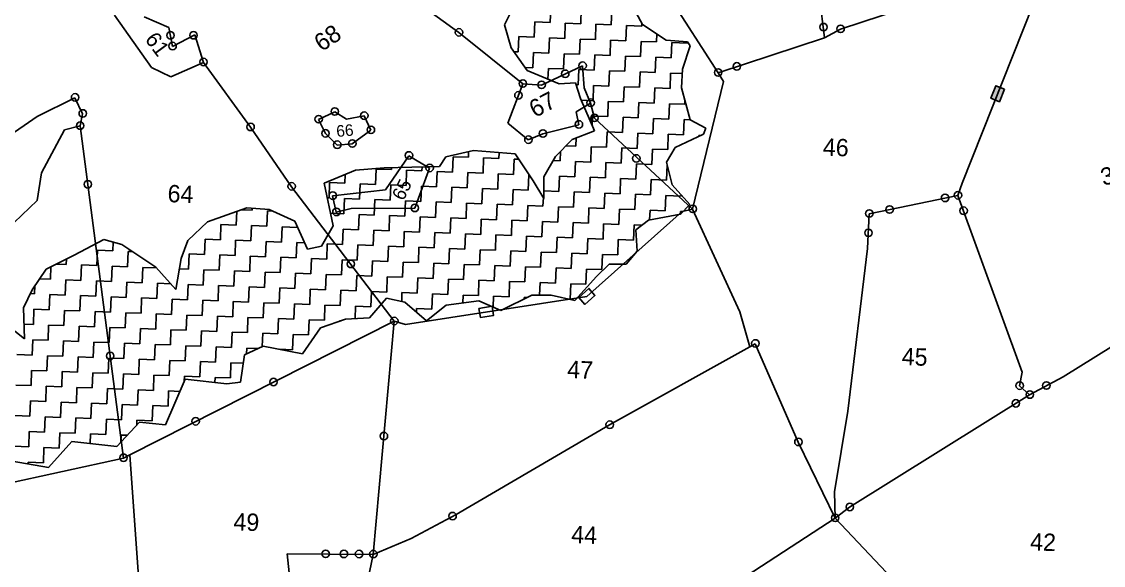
# Model space of a CAD drawing. Header units: metres. Extents: x 291285 to 296393, y 1982985 to 1990470.
# Drawn here: x 292065 to 293179, y 1987657 to 1988217 of the extents above; entities that cross this region are included whole.
import ezdxf

# ---------------------------------------------------------------- set-up
doc = ezdxf.new("R2010")
doc.units = ezdxf.units.M
for name, color, linetype in [('POLY_HATCH', 12, 'Continuous'), ('POLY_PARCEL', 6, 'Continuous'), ('SYM_STONE', 1, 'Continuous'), ('TEXT_PARCEL', 7, 'Continuous')]:
    doc.layers.add(name, color=color, linetype=linetype)
doc.styles.add('TEXT_MAP', font='')
doc.styles.get('TEXT_MAP').set_extended_font_data('Kruti Dev 050')

msp = doc.modelspace()

# ---------------------------------------------------------------- hatches: boundary and pattern name
msp.add_hatch(color=256).paths.add_polyline_path([(293063.5, 1988137.8), (293072.3, 1988134.2), (293077.4, 1988147.1), (293068.6, 1988150.6)])

# ---------------------------------------------------------------- linework, layer by layer
for points in [[(293077.4, 1988147.1), (293072.3, 1988134.2), (293063.5, 1988137.8), (293068.6, 1988150.6)], [(292639.2, 1987933), (292649.5, 1987942.2), (292655.8, 1987935), (292645.5, 1987925.8)], [(292536.3, 1987921.7), (292550, 1987923.8), (292551.4, 1987914.4), (292537.8, 1987912.3)]]:
    msp.add_lwpolyline(points, close=True)
at = {"layer": 'POLY_HATCH'}
for p, q in [((292704.9, 1988213.8), (292687.9, 1988245.1)), ((292570.3, 1988228.4), (292562.5, 1988213.3)), ((292562.5, 1988213.3), (292569.4, 1988189.5)), ((292729, 1988197.5), (292704.9, 1988213.8)), ((292569.4, 1988189.5), (292586, 1988166.5)), ((292751.1, 1988195.8), (292729, 1988197.5)), ((292746, 1988167.7), (292753.8, 1988191.7)), ((292753.8, 1988191.7), (292751.1, 1988195.8)), ((292586, 1988166.5), (292619, 1988152.7)), ((292744.9, 1988148.4), (292746, 1988167.7)), ((292619, 1988152.7), (292635.9, 1988153.7)), ((292635.9, 1988153.7), (292640.8, 1988137.5)), ((292753.7, 1988115.7), (292744.9, 1988148.4)), ((292640.8, 1988137.5), (292655.3, 1988104.3)), ((292770, 1988107), (292753.7, 1988115.7)), ((292655.3, 1988104.3), (292632.3, 1988095.5)), ((292738.5, 1988087.2), (292767.7, 1988100.7)), ((292767.7, 1988100.7), (292770, 1988107)), ((292632.3, 1988095.5), (292615.3, 1988077.8)), ((292729.4, 1988072.2), (292738.5, 1988087.2)), ((292502.3, 1988077.5), (292495.9, 1988067.5)), ((292530.9, 1988083.9), (292502.3, 1988077.5)), ((292573.5, 1988080.5), (292530.9, 1988083.9)), ((292592.2, 1988052.9), (292573.5, 1988080.5)), ((292615.3, 1988077.8), (292603.3, 1988057)), ((292438.8, 1988066.2), (292409.2, 1988063.9)), ((292495.9, 1988067.5), (292438.8, 1988066.2)), ((292735.4, 1988048.6), (292729.4, 1988072.2)), ((292409.2, 1988063.9), (292376.9, 1988050.3)), ((292603.3, 1988057), (292603.3, 1988034.7)), ((292376.9, 1988050.3), (292386.4, 1988006.4)), ((292603.3, 1988034.7), (292592.2, 1988052.9)), ((292753.6, 1988028.5), (292735.4, 1988048.6)), ((292297.4, 1988025.2), (292257, 1988010.7)), ((292320.5, 1988023.2), (292297.4, 1988025.2)), ((292346.7, 1988011.3), (292320.5, 1988023.2)), ((292743.9, 1988018.4), (292753.6, 1988028.5)), ((292257, 1988010.7), (292236.5, 1987991.5)), ((292359.7, 1987982.7), (292346.7, 1988011.3)), ((292698, 1988002.3), (292710.9, 1988012.3)), ((292710.9, 1988012.3), (292743.9, 1988018.4)), ((292386.4, 1988006.4), (292374.4, 1987985.6)), ((292699.2, 1987980.5), (292698, 1988002.3)), ((292150.2, 1987992.5), (292119.5, 1987976.5)), ((292168.7, 1987987.2), (292150.2, 1987992.5)), ((292203.6, 1987964.1), (292168.7, 1987987.2)), ((292236.5, 1987991.5), (292229.7, 1987972.8)), ((292119.5, 1987976.5), (292090.6, 1987962.1)), ((292374.4, 1987985.6), (292359.7, 1987982.7)), ((292687.8, 1987967.2), (292699.2, 1987980.5)), ((292229.7, 1987972.8), (292224.2, 1987941)), ((292657.4, 1987954.6), (292670.4, 1987967)), ((292670.4, 1987967), (292687.8, 1987967.2)), ((292090.6, 1987962.1), (292076.3, 1987940.9)), ((292224.2, 1987941), (292203.6, 1987964.1)), ((292635, 1987929.6), (292657.4, 1987954.6)), ((292076.3, 1987940.9), (292067.3, 1987922.3)), ((292423.7, 1987911.9), (292441.1, 1987932.2)), ((292441.1, 1987932.2), (292459.9, 1987928.2)), ((292559, 1987919.6), (292590.8, 1987935.3)), ((292590.8, 1987935.3), (292610.6, 1987935.4)), ((292610.6, 1987935.4), (292635, 1987929.6)), ((292067.3, 1987922.3), (292068.6, 1987890.2)), ((292459.9, 1987928.2), (292482.2, 1987908.8)), ((292482.2, 1987908.8), (292502.6, 1987925)), ((292502.6, 1987925), (292536.4, 1987929.4)), ((292536.4, 1987929.4), (292559, 1987919.6)), ((292373.2, 1987901.7), (292399, 1987910.4)), ((292399, 1987910.4), (292423.7, 1987911.9)), ((292068.6, 1987890.2), (292053.3, 1987902.3)), ((292354.8, 1987874.9), (292373.2, 1987901.7)), ((292294.9, 1987874), (292314.2, 1987882.9)), ((292314.2, 1987882.9), (292354.8, 1987874.9)), ((292291, 1987845.8), (292294.9, 1987874)), ((292213.7, 1987801.9), (292233.7, 1987848.8)), ((292233.7, 1987848.8), (292276.8, 1987844)), ((292276.8, 1987844), (292291, 1987845.8)), ((292163.5, 1987779.6), (292186.7, 1987804.6)), ((292186.7, 1987804.6), (292213.7, 1987801.9)), ((292093.2, 1987758.1), (292117.2, 1987784.6)), ((292117.2, 1987784.6), (292163.5, 1987779.6)), ((292038.1, 1987767.5), (292093.2, 1987758.1))]:
    msp.add_line(p, q, dxfattribs=at)
at = {"layer": 'POLY_HATCH', "linetype": 'Continuous'}
for p, q in [((292609.6, 1988215.7), (292610.2, 1988231.4)), ((292641.1, 1988214.5), (292641.7, 1988230.2)), ((292672.5, 1988213.3), (292673.1, 1988229)), ((292593.2, 1988200.6), (292593.8, 1988216.3)), ((292593.8, 1988216.3), (292609.6, 1988215.7)), ((292624.7, 1988199.3), (292625.3, 1988215.1)), ((292625.3, 1988215.1), (292641.1, 1988214.5)), ((292656.2, 1988198.1), (292656.8, 1988213.9)), ((292656.8, 1988213.9), (292672.5, 1988213.3)), ((292687.7, 1988196.9), (292688.3, 1988212.7)), ((292688.3, 1988212.7), (292704, 1988212.1)), ((292704, 1988212.1), (292704.1, 1988215.2)), ((292576.9, 1988185.4), (292577.5, 1988201.2)), ((292577.5, 1988201.2), (292593.2, 1988200.6)), ((292608.4, 1988184.2), (292609, 1988200)), ((292609, 1988200), (292624.7, 1988199.3)), ((292639.9, 1988183), (292640.5, 1988198.7)), ((292640.5, 1988198.7), (292656.2, 1988198.1)), ((292719.1, 1988195.7), (292719.5, 1988203.9)), ((292671.3, 1988181.8), (292671.9, 1988197.5)), ((292671.9, 1988197.5), (292687.7, 1988196.9)), ((292702.8, 1988180.6), (292703.4, 1988196.3)), ((292703.4, 1988196.3), (292719.1, 1988195.7)), ((292734.3, 1988179.4), (292734.9, 1988195.1)), ((292734.9, 1988195.1), (292750.6, 1988194.5)), ((292750.6, 1988194.5), (292750.7, 1988195.9)), ((292572.2, 1988185.6), (292576.9, 1988185.4)), ((292592, 1988169.1), (292592.6, 1988184.8)), ((292592.6, 1988184.8), (292608.4, 1988184.2)), ((292623.5, 1988167.9), (292624.1, 1988183.6)), ((292624.1, 1988183.6), (292639.9, 1988183)), ((292655, 1988166.7), (292655.6, 1988182.4)), ((292655.6, 1988182.4), (292671.3, 1988181.8)), ((292686.5, 1988165.5), (292687.1, 1988181.2)), ((292687.1, 1988181.2), (292702.8, 1988180.6)), ((292717.9, 1988164.3), (292718.5, 1988180)), ((292718.5, 1988180), (292734.3, 1988179.4)), ((292583.9, 1988169.4), (292592, 1988169.1)), ((292607.4, 1988157.6), (292607.8, 1988168.5)), ((292607.8, 1988168.5), (292623.5, 1988167.9)), ((292638.6, 1988151.5), (292639.2, 1988167.3)), ((292639.2, 1988167.3), (292655, 1988166.7)), ((292670.1, 1988150.3), (292670.7, 1988166.1)), ((292670.7, 1988166.1), (292686.5, 1988165.5)), ((292701.6, 1988149.1), (292702.2, 1988164.9)), ((292702.2, 1988164.9), (292717.9, 1988164.3)), ((292733.1, 1988147.9), (292733.7, 1988163.7)), ((292733.7, 1988163.7), (292745.7, 1988163.2)), ((292636.6, 1988151.6), (292638.6, 1988151.5)), ((292653.8, 1988135.2), (292654.4, 1988150.9)), ((292654.4, 1988150.9), (292670.1, 1988150.3)), ((292685.3, 1988134), (292685.9, 1988149.7)), ((292685.9, 1988149.7), (292701.6, 1988149.1)), ((292716.7, 1988132.8), (292717.3, 1988148.5)), ((292717.3, 1988148.5), (292733.1, 1988147.9)), ((292641.6, 1988135.7), (292653.8, 1988135.2)), ((292668.9, 1988118.9), (292669.5, 1988134.6)), ((292669.5, 1988134.6), (292685.3, 1988134)), ((292700.4, 1988117.6), (292701, 1988133.4)), ((292701, 1988133.4), (292716.7, 1988132.8)), ((292731.9, 1988116.4), (292732.5, 1988132.2)), ((292732.5, 1988132.2), (292748.2, 1988131.6)), ((292748.2, 1988131.6), (292748.4, 1988135.5)), ((292652.8, 1988109.9), (292653.2, 1988119.5)), ((292653.2, 1988119.5), (292668.9, 1988118.9)), ((292684, 1988102.5), (292684.7, 1988118.3)), ((292684.7, 1988118.3), (292700.4, 1988117.6)), ((292715.5, 1988101.3), (292716.1, 1988117)), ((292716.1, 1988117), (292731.9, 1988116.4)), ((292747, 1988100.1), (292747.6, 1988115.8)), ((292747.6, 1988115.8), (292754, 1988115.6)), ((292667.7, 1988087.4), (292668.3, 1988103.1)), ((292668.3, 1988103.1), (292684, 1988102.5)), ((292699.2, 1988086.2), (292699.8, 1988101.9)), ((292699.8, 1988101.9), (292715.5, 1988101.3)), ((292730.7, 1988085), (292731.3, 1988100.7)), ((292731.3, 1988100.7), (292747, 1988100.1)), ((292762.7, 1988099.5), (292765, 1988099.4)), ((292762.7, 1988098.4), (292762.7, 1988099.5)), ((292626, 1988089), (292636.2, 1988088.6)), ((292636.2, 1988088.6), (292636.6, 1988097.1)), ((292651.4, 1988072.2), (292652, 1988088)), ((292652, 1988088), (292667.7, 1988087.4)), ((292509.1, 1988061.9), (292509.7, 1988077.7)), ((292509.7, 1988077.7), (292525.5, 1988077.1)), ((292525.5, 1988077.1), (292525.7, 1988082.7)), ((292540.6, 1988060.7), (292541.2, 1988076.5)), ((292541.2, 1988076.5), (292556.9, 1988075.9)), ((292556.9, 1988075.9), (292557.2, 1988081.8)), ((292619.9, 1988073.5), (292620.3, 1988083)), ((292682.8, 1988071), (292683.4, 1988086.8)), ((292683.4, 1988086.8), (292699.2, 1988086.2)), ((292714.3, 1988069.8), (292714.9, 1988085.6)), ((292714.9, 1988085.6), (292730.7, 1988085)), ((292429.8, 1988049.2), (292430.4, 1988065)), ((292430.4, 1988065), (292446.2, 1988064.4)), ((292446.2, 1988064.4), (292446.3, 1988066.4)), ((292477.7, 1988063.1), (292477.8, 1988067.1)), ((292572.1, 1988059.5), (292572.7, 1988075.3)), ((292572.7, 1988075.3), (292577.2, 1988075.1)), ((292612.9, 1988073.7), (292619.9, 1988073.5)), ((292635, 1988057.1), (292635.6, 1988072.8)), ((292635.6, 1988072.8), (292651.4, 1988072.2)), ((292666.5, 1988055.9), (292667.1, 1988071.6)), ((292667.1, 1988071.6), (292682.8, 1988071)), ((292698, 1988054.7), (292698.6, 1988070.4)), ((292698.6, 1988070.4), (292714.3, 1988069.8)), ((292729.4, 1988053.5), (292730.1, 1988069.2)), ((292730.1, 1988069.2), (292730.2, 1988069.2)), ((292398.4, 1988050.4), (292398.7, 1988059.5)), ((292461.3, 1988048), (292461.9, 1988063.7)), ((292461.9, 1988063.7), (292477.7, 1988063.1)), ((292492.8, 1988046.8), (292493.4, 1988062.5)), ((292493.4, 1988062.5), (292509.1, 1988061.9)), ((292524.3, 1988045.6), (292524.9, 1988061.3)), ((292524.9, 1988061.3), (292540.6, 1988060.7)), ((292555.7, 1988044.4), (292556.3, 1988060.1)), ((292556.3, 1988060.1), (292572.1, 1988059.5)), ((292587.2, 1988043.2), (292587.8, 1988058.9)), ((292587.8, 1988058.9), (292588.1, 1988058.9)), ((292618.7, 1988042), (292619.3, 1988057.7)), ((292619.3, 1988057.7), (292635, 1988057.1)), ((292650.2, 1988040.8), (292650.8, 1988056.5)), ((292650.8, 1988056.5), (292666.5, 1988055.9)), ((292681.6, 1988039.6), (292682.2, 1988055.3)), ((292682.2, 1988055.3), (292698, 1988054.7)), ((292713.1, 1988038.4), (292713.7, 1988054.1)), ((292713.7, 1988054.1), (292729.4, 1988053.5)), ((292382, 1988035.3), (292382.6, 1988051)), ((292382.6, 1988051), (292398.4, 1988050.4)), ((292413.5, 1988034.1), (292414.1, 1988049.8)), ((292414.1, 1988049.8), (292429.8, 1988049.2)), ((292445, 1988032.9), (292445.6, 1988048.6)), ((292445.6, 1988048.6), (292461.3, 1988048)), ((292476.5, 1988031.7), (292477.1, 1988047.4)), ((292477.1, 1988047.4), (292492.8, 1988046.8)), ((292507.9, 1988030.5), (292508.5, 1988046.2)), ((292508.5, 1988046.2), (292524.3, 1988045.6)), ((292539.4, 1988029.3), (292540, 1988045)), ((292540, 1988045), (292555.7, 1988044.4)), ((292570.9, 1988028.1), (292571.5, 1988043.8)), ((292571.5, 1988043.8), (292587.2, 1988043.2)), ((292380.1, 1988035.4), (292382, 1988035.3)), ((292397.2, 1988018.9), (292397.8, 1988034.7)), ((292397.8, 1988034.7), (292413.5, 1988034.1)), ((292428.6, 1988017.7), (292429.2, 1988033.5)), ((292429.2, 1988033.5), (292445, 1988032.9)), ((292460.1, 1988016.5), (292460.7, 1988032.3)), ((292460.7, 1988032.3), (292476.5, 1988031.7)), ((292602.3, 1988026.8), (292602.7, 1988035.7)), ((292603.3, 1988042.6), (292618.7, 1988042)), ((292633.8, 1988025.6), (292634.4, 1988041.4)), ((292634.4, 1988041.4), (292650.2, 1988040.8)), ((292665.3, 1988024.4), (292665.9, 1988040.2)), ((292665.9, 1988040.2), (292681.6, 1988039.6)), ((292696.8, 1988023.2), (292697.4, 1988039)), ((292697.4, 1988039), (292713.1, 1988038.4)), ((292728.2, 1988022), (292728.8, 1988037.8)), ((292728.8, 1988037.8), (292744.6, 1988037.2)), ((292744.6, 1988037.2), (292744.6, 1988038.4)), ((292286.4, 1988007.4), (292286.9, 1988021.5)), ((292291.2, 1988023), (292302.7, 1988022.6)), ((292302.7, 1988022.6), (292302.8, 1988024.8)), ((292317.9, 1988006.2), (292318.5, 1988022)), ((292318.5, 1988022), (292323.7, 1988021.8)), ((292491.6, 1988015.3), (292492.2, 1988031.1)), ((292492.2, 1988031.1), (292507.9, 1988030.5)), ((292523.1, 1988014.1), (292523.7, 1988029.9)), ((292523.7, 1988029.9), (292539.4, 1988029.3)), ((292554.5, 1988012.9), (292555.1, 1988028.7)), ((292555.1, 1988028.7), (292570.9, 1988028.1)), ((292586, 1988011.7), (292586.6, 1988027.4)), ((292586.6, 1988027.4), (292602.3, 1988026.8)), ((292617.5, 1988010.5), (292618.1, 1988026.2)), ((292618.1, 1988026.2), (292633.8, 1988025.6)), ((292649, 1988009.3), (292649.6, 1988025)), ((292649.6, 1988025), (292665.3, 1988024.4)), ((292680.4, 1988008.1), (292681, 1988023.8)), ((292681, 1988023.8), (292696.8, 1988023.2)), ((292712.1, 1988012.6), (292712.5, 1988022.6)), ((292712.5, 1988022.6), (292728.2, 1988022)), ((292743.9, 1988018.3), (292744, 1988021.4)), ((292744, 1988021.4), (292746.7, 1988021.3)), ((292383.5, 1988019.5), (292397.2, 1988018.9)), ((292412.3, 1988002.6), (292412.9, 1988018.3)), ((292412.9, 1988018.3), (292428.6, 1988017.7)), ((292443.8, 1988001.4), (292444.4, 1988017.1)), ((292444.4, 1988017.1), (292460.1, 1988016.5)), ((292475.2, 1988000.2), (292475.8, 1988015.9)), ((292475.8, 1988015.9), (292491.6, 1988015.3)), ((292506.7, 1987999), (292507.3, 1988014.7)), ((292507.3, 1988014.7), (292523.1, 1988014.1)), ((292538.2, 1987997.8), (292538.8, 1988013.5)), ((292538.8, 1988013.5), (292554.5, 1988012.9)), ((292569.7, 1987996.6), (292570.3, 1988012.3)), ((292570.3, 1988012.3), (292586, 1988011.7)), ((292601.1, 1987995.4), (292601.7, 1988011.1)), ((292601.7, 1988011.1), (292617.5, 1988010.5)), ((292632.6, 1987994.2), (292633.2, 1988009.9)), ((292633.2, 1988009.9), (292649, 1988009.3)), ((292254.8, 1988008.6), (292254.9, 1988008.6)), ((292254.9, 1988008.6), (292254.9, 1988008.8)), ((292270.1, 1987992.3), (292270.7, 1988008)), ((292270.7, 1988008), (292286.4, 1988007.4)), ((292301.5, 1987991.1), (292302.1, 1988006.8)), ((292302.1, 1988006.8), (292317.9, 1988006.2)), ((292333, 1987989.9), (292333.6, 1988005.6)), ((292333.6, 1988005.6), (292349.4, 1988005)), ((292349.4, 1988005), (292349.4, 1988005.5)), ((292396, 1987987.5), (292396.6, 1988003.2)), ((292396.6, 1988003.2), (292412.3, 1988002.6)), ((292427.4, 1987986.3), (292428, 1988002)), ((292428, 1988002), (292443.8, 1988001.4)), ((292458.9, 1987985.1), (292459.5, 1988000.8)), ((292459.5, 1988000.8), (292475.2, 1988000.2)), ((292490.4, 1987983.9), (292491, 1987999.6)), ((292491, 1987999.6), (292506.7, 1987999)), ((292521.9, 1987982.7), (292522.5, 1987998.4)), ((292522.5, 1987998.4), (292538.2, 1987997.8)), ((292664.1, 1987993), (292664.7, 1988008.7)), ((292664.7, 1988008.7), (292680.4, 1988008.1)), ((292695.6, 1987991.8), (292696.2, 1988007.5)), ((292696.2, 1988007.5), (292704.3, 1988007.2)), ((292159.3, 1987980.8), (292159.6, 1987989.8)), ((292253.7, 1987977.2), (292254.3, 1987992.9)), ((292254.3, 1987992.9), (292270.1, 1987992.3)), ((292285.2, 1987976), (292285.8, 1987991.7)), ((292285.8, 1987991.7), (292301.5, 1987991.1)), ((292316.7, 1987974.8), (292317.3, 1987990.5)), ((292317.3, 1987990.5), (292333, 1987989.9)), ((292348.1, 1987973.5), (292348.7, 1987989.3)), ((292348.7, 1987989.3), (292356.8, 1987989)), ((292379.6, 1987972.3), (292380.2, 1987988.1)), ((292380.2, 1987988.1), (292396, 1987987.5)), ((292553.3, 1987981.4), (292553.9, 1987997.2)), ((292553.9, 1987997.2), (292569.7, 1987996.6)), ((292584.8, 1987980.2), (292585.4, 1987996)), ((292585.4, 1987996), (292601.1, 1987995.4)), ((292616.3, 1987979), (292616.9, 1987994.8)), ((292616.9, 1987994.8), (292632.6, 1987994.2)), ((292647.7, 1987977.8), (292648.4, 1987993.6)), ((292648.4, 1987993.6), (292664.1, 1987993)), ((292679.2, 1987976.6), (292679.8, 1987992.4)), ((292679.8, 1987992.4), (292695.6, 1987991.8)), ((292143, 1987965.7), (292143.6, 1987981.4)), ((292143.6, 1987981.4), (292159.3, 1987980.8)), ((292174.4, 1987964.4), (292175, 1987980.2)), ((292175, 1987980.2), (292179.5, 1987980)), ((292237.4, 1987962), (292238, 1987977.8)), ((292238, 1987977.8), (292253.7, 1987977.2)), ((292268.9, 1987960.8), (292269.5, 1987976.6)), ((292269.5, 1987976.6), (292285.2, 1987976)), ((292411.1, 1987971.1), (292411.7, 1987986.9)), ((292411.7, 1987986.9), (292427.4, 1987986.3)), ((292442.6, 1987969.9), (292443.2, 1987985.7)), ((292443.2, 1987985.7), (292458.9, 1987985.1)), ((292474, 1987968.7), (292474.6, 1987984.5)), ((292474.6, 1987984.5), (292490.4, 1987983.9)), ((292505.5, 1987967.5), (292506.1, 1987983.3)), ((292506.1, 1987983.3), (292521.9, 1987982.7)), ((292537, 1987966.3), (292537.6, 1987982)), ((292537.6, 1987982), (292553.3, 1987981.4)), ((292568.5, 1987965.1), (292569.1, 1987980.8)), ((292569.1, 1987980.8), (292584.8, 1987980.2)), ((292599.9, 1987963.9), (292600.5, 1987979.6)), ((292600.5, 1987979.6), (292616.3, 1987979)), ((292631.4, 1987962.7), (292632, 1987978.4)), ((292632, 1987978.4), (292647.7, 1987977.8)), ((292662.9, 1987961.5), (292663.5, 1987977.2)), ((292663.5, 1987977.2), (292679.2, 1987976.6)), ((292694.9, 1987975.5), (292695, 1987976)), ((292695, 1987976), (292695.4, 1987976)), ((292100.9, 1987967.3), (292111.5, 1987966.9)), ((292111.5, 1987966.9), (292111.7, 1987972.6)), ((292126.6, 1987950.5), (292127.2, 1987966.3)), ((292127.2, 1987966.3), (292143, 1987965.7)), ((292158.1, 1987949.3), (292158.7, 1987965.1)), ((292158.7, 1987965.1), (292174.4, 1987964.4)), ((292300.3, 1987959.6), (292300.9, 1987975.4)), ((292300.9, 1987975.4), (292316.7, 1987974.8)), ((292331.8, 1987958.4), (292332.4, 1987974.2)), ((292332.4, 1987974.2), (292348.1, 1987973.5)), ((292363.3, 1987957.2), (292363.9, 1987972.9)), ((292363.9, 1987972.9), (292379.6, 1987972.3)), ((292394.8, 1987956), (292395.4, 1987971.7)), ((292395.4, 1987971.7), (292411.1, 1987971.1)), ((292426.2, 1987954.8), (292426.8, 1987970.5)), ((292426.8, 1987970.5), (292442.6, 1987969.9)), ((292457.7, 1987953.6), (292458.3, 1987969.3)), ((292458.3, 1987969.3), (292474, 1987968.7)), ((292489.2, 1987952.4), (292489.8, 1987968.1)), ((292489.8, 1987968.1), (292505.5, 1987967.5)), ((292520.6, 1987951.2), (292521.3, 1987966.9)), ((292521.3, 1987966.9), (292537, 1987966.3)), ((292552.1, 1987950), (292552.7, 1987965.7)), ((292552.7, 1987965.7), (292568.5, 1987965.1)), ((292095.1, 1987951.7), (292095.6, 1987964.6)), ((292189.6, 1987948.1), (292190.2, 1987963.8)), ((292190.2, 1987963.8), (292204.3, 1987963.3)), ((292227.9, 1987962.4), (292237.4, 1987962)), ((292252.5, 1987945.7), (292253.1, 1987961.4)), ((292253.1, 1987961.4), (292268.9, 1987960.8)), ((292284, 1987944.5), (292284.6, 1987960.2)), ((292284.6, 1987960.2), (292300.3, 1987959.6)), ((292315.5, 1987943.3), (292316.1, 1987959)), ((292316.1, 1987959), (292331.8, 1987958.4)), ((292346.9, 1987942.1), (292347.5, 1987957.8)), ((292347.5, 1987957.8), (292363.3, 1987957.2)), ((292378.4, 1987940.9), (292379, 1987956.6)), ((292379, 1987956.6), (292394.8, 1987956)), ((292409.9, 1987939.7), (292410.5, 1987955.4)), ((292410.5, 1987955.4), (292426.2, 1987954.8)), ((292441.4, 1987938.5), (292442, 1987954.2)), ((292442, 1987954.2), (292457.7, 1987953.6)), ((292583.6, 1987948.8), (292584.2, 1987964.5)), ((292584.2, 1987964.5), (292599.9, 1987963.9)), ((292615.1, 1987947.6), (292615.7, 1987963.3)), ((292615.7, 1987963.3), (292631.4, 1987962.7)), ((292646.5, 1987946.4), (292647.1, 1987962.1)), ((292647.1, 1987962.1), (292662.9, 1987961.5)), ((292078.8, 1987936.6), (292079.1, 1987945.1)), ((292083.9, 1987952.2), (292095.1, 1987951.7)), ((292110.3, 1987935.4), (292110.9, 1987951.1)), ((292110.9, 1987951.1), (292126.6, 1987950.5)), ((292141.8, 1987934.2), (292142.4, 1987949.9)), ((292142.4, 1987949.9), (292158.1, 1987949.3)), ((292173.2, 1987933), (292173.8, 1987948.7)), ((292173.8, 1987948.7), (292189.6, 1987948.1)), ((292204.7, 1987931.8), (292205.3, 1987947.5)), ((292205.3, 1987947.5), (292218.8, 1987947)), ((292236.2, 1987930.6), (292236.8, 1987946.3)), ((292236.8, 1987946.3), (292252.5, 1987945.7)), ((292267.7, 1987929.4), (292268.3, 1987945.1)), ((292268.3, 1987945.1), (292284, 1987944.5)), ((292299.1, 1987928.1), (292299.7, 1987943.9)), ((292299.7, 1987943.9), (292315.5, 1987943.3)), ((292330.6, 1987926.9), (292331.2, 1987942.7)), ((292331.2, 1987942.7), (292346.9, 1987942.1)), ((292472.8, 1987937.2), (292473.4, 1987953)), ((292473.4, 1987953), (292489.2, 1987952.4)), ((292504.3, 1987936), (292504.9, 1987951.8)), ((292504.9, 1987951.8), (292520.6, 1987951.2)), ((292535.8, 1987934.8), (292536.4, 1987950.6)), ((292536.4, 1987950.6), (292552.1, 1987950)), ((292567.3, 1987933.6), (292567.9, 1987949.4)), ((292567.9, 1987949.4), (292583.6, 1987948.8)), ((292598.8, 1987935.4), (292599.3, 1987948.2)), ((292599.3, 1987948.2), (292615.1, 1987947.6)), ((292630.2, 1987931.2), (292630.8, 1987947)), ((292630.8, 1987947), (292646.5, 1987946.4)), ((292074.3, 1987936.8), (292078.8, 1987936.6)), ((292093.9, 1987920.3), (292094.5, 1987936)), ((292094.5, 1987936), (292110.3, 1987935.4)), ((292125.4, 1987919), (292126, 1987934.8)), ((292126, 1987934.8), (292141.8, 1987934.2)), ((292156.9, 1987917.8), (292157.5, 1987933.6)), ((292157.5, 1987933.6), (292173.2, 1987933)), ((292188.4, 1987916.6), (292189, 1987932.4)), ((292189, 1987932.4), (292204.7, 1987931.8)), ((292362.1, 1987925.7), (292362.7, 1987941.5)), ((292362.7, 1987941.5), (292378.4, 1987940.9)), ((292393.5, 1987924.5), (292394.1, 1987940.3)), ((292394.1, 1987940.3), (292409.9, 1987939.7)), ((292425, 1987923.3), (292425.6, 1987939.1)), ((292425.6, 1987939.1), (292441.4, 1987938.5)), ((292456.8, 1987928.9), (292457.1, 1987937.9)), ((292457.1, 1987937.9), (292472.8, 1987937.2)), ((292488, 1987920.9), (292488.6, 1987936.6)), ((292488.6, 1987936.6), (292504.3, 1987936)), ((292519.7, 1987927.2), (292520, 1987935.4)), ((292520, 1987935.4), (292535.8, 1987934.8)), ((292551.1, 1987923), (292551.5, 1987934.2)), ((292551.5, 1987934.2), (292567.3, 1987933.6)), ((292582.9, 1987931.5), (292583, 1987933)), ((292583, 1987933), (292585.9, 1987932.9)), ((292627.8, 1987931.3), (292630.2, 1987931.2)), ((292077.6, 1987905.1), (292078.2, 1987920.9)), ((292078.2, 1987920.9), (292093.9, 1987920.3)), ((292219.8, 1987915.4), (292220.4, 1987931.2)), ((292220.4, 1987931.2), (292236.2, 1987930.6)), ((292251.3, 1987914.2), (292251.9, 1987930)), ((292251.9, 1987930), (292267.7, 1987929.4)), ((292282.8, 1987913), (292283.4, 1987928.8)), ((292283.4, 1987928.8), (292299.1, 1987928.1)), ((292314.3, 1987911.8), (292314.9, 1987927.5)), ((292314.9, 1987927.5), (292330.6, 1987926.9)), ((292345.7, 1987910.6), (292346.3, 1987926.3)), ((292346.3, 1987926.3), (292362.1, 1987925.7)), ((292377.2, 1987909.4), (292377.8, 1987925.1)), ((292377.8, 1987925.1), (292393.5, 1987924.5)), ((292408.8, 1987911), (292409.3, 1987923.9)), ((292409.3, 1987923.9), (292425, 1987923.3)), ((292472.1, 1987917.6), (292472.2, 1987921.5)), ((292472.2, 1987921.5), (292488, 1987920.9)), ((292109.1, 1987903.9), (292109.7, 1987919.6)), ((292109.7, 1987919.6), (292125.4, 1987919)), ((292140.5, 1987902.7), (292141.2, 1987918.4)), ((292141.2, 1987918.4), (292156.9, 1987917.8)), ((292172, 1987901.5), (292172.6, 1987917.2)), ((292172.6, 1987917.2), (292188.4, 1987916.6)), ((292203.5, 1987900.3), (292204.1, 1987916)), ((292204.1, 1987916), (292219.8, 1987915.4)), ((292235, 1987899.1), (292235.6, 1987914.8)), ((292235.6, 1987914.8), (292251.3, 1987914.2)), ((292266.4, 1987897.9), (292267, 1987913.6)), ((292267, 1987913.6), (292282.8, 1987913)), ((292297.9, 1987896.7), (292298.5, 1987912.4)), ((292298.5, 1987912.4), (292314.3, 1987911.8)), ((292329.4, 1987895.5), (292330, 1987911.2)), ((292330, 1987911.2), (292345.7, 1987910.6)), ((292360.9, 1987894.3), (292361.5, 1987910)), ((292361.5, 1987910), (292377.2, 1987909.4)), ((292068, 1987905.5), (292077.6, 1987905.1)), ((292092.7, 1987888.8), (292093.3, 1987904.5)), ((292093.3, 1987904.5), (292109.1, 1987903.9)), ((292124.2, 1987887.6), (292124.8, 1987903.3)), ((292124.8, 1987903.3), (292140.5, 1987902.7)), ((292155.7, 1987886.4), (292156.3, 1987902.1)), ((292156.3, 1987902.1), (292172, 1987901.5)), ((292187.2, 1987885.2), (292187.8, 1987900.9)), ((292187.8, 1987900.9), (292203.5, 1987900.3)), ((292218.6, 1987884), (292219.2, 1987899.7)), ((292219.2, 1987899.7), (292235, 1987899.1)), ((292250.1, 1987882.7), (292250.7, 1987898.5)), ((292250.7, 1987898.5), (292266.4, 1987897.9)), ((292392.9, 1987908.8), (292394.1, 1987908.7)), ((292392.9, 1987908.3), (292392.9, 1987908.8)), ((292076.4, 1987873.6), (292077, 1987889.4)), ((292077, 1987889.4), (292092.7, 1987888.8)), ((292107.9, 1987872.4), (292108.5, 1987888.2)), ((292108.5, 1987888.2), (292124.2, 1987887.6)), ((292139.3, 1987871.2), (292139.9, 1987887)), ((292139.9, 1987887), (292155.7, 1987886.4)), ((292281.6, 1987881.5), (292282.2, 1987897.3)), ((292282.2, 1987897.3), (292297.9, 1987896.7)), ((292313.1, 1987882.4), (292313.7, 1987896.1)), ((292313.7, 1987896.1), (292329.4, 1987895.5)), ((292344.5, 1987879.1), (292345.1, 1987894.9)), ((292345.1, 1987894.9), (292360.9, 1987894.3)), ((292170.8, 1987870), (292171.4, 1987885.8)), ((292171.4, 1987885.8), (292187.2, 1987885.2)), ((292202.3, 1987868.8), (292202.9, 1987884.6)), ((292202.9, 1987884.6), (292218.6, 1987884)), ((292233.8, 1987867.6), (292234.4, 1987883.3)), ((292234.4, 1987883.3), (292250.1, 1987882.7)), ((292265.2, 1987866.4), (292265.8, 1987882.1)), ((292265.8, 1987882.1), (292281.6, 1987881.5)), ((292297.1, 1987875), (292297.3, 1987880.9)), ((292297.3, 1987880.9), (292309, 1987880.5)), ((292330.8, 1987879.7), (292344.5, 1987879.1)), ((292060.7, 1987874.2), (292076.4, 1987873.6)), ((292091.5, 1987857.3), (292092.1, 1987873)), ((292092.1, 1987873), (292107.9, 1987872.4)), ((292123, 1987856.1), (292123.6, 1987871.8)), ((292123.6, 1987871.8), (292139.3, 1987871.2)), ((292154.5, 1987854.9), (292155.1, 1987870.6)), ((292155.1, 1987870.6), (292170.8, 1987870)), ((292186, 1987853.7), (292186.6, 1987869.4)), ((292186.6, 1987869.4), (292202.3, 1987868.8)), ((292217.4, 1987852.5), (292218, 1987868.2)), ((292218, 1987868.2), (292233.8, 1987867.6)), ((292248.9, 1987851.3), (292249.5, 1987867)), ((292249.5, 1987867), (292265.2, 1987866.4)), ((292280.4, 1987850.1), (292281, 1987865.8)), ((292281, 1987865.8), (292293.7, 1987865.3)), ((292075.2, 1987842.2), (292075.8, 1987857.9)), ((292075.8, 1987857.9), (292091.5, 1987857.3)), ((292106.7, 1987841), (292107.3, 1987856.7)), ((292107.3, 1987856.7), (292123, 1987856.1)), ((292138.1, 1987839.8), (292138.7, 1987855.5)), ((292138.7, 1987855.5), (292154.5, 1987854.9)), ((292169.6, 1987838.6), (292170.2, 1987854.3)), ((292170.2, 1987854.3), (292186, 1987853.7)), ((292059.5, 1987842.8), (292075.2, 1987842.2)), ((292201.1, 1987837.3), (292201.7, 1987853.1)), ((292201.7, 1987853.1), (292217.4, 1987852.5)), ((292233, 1987847.2), (292233.2, 1987851.9)), ((292233.2, 1987851.9), (292248.9, 1987851.3)), ((292264.4, 1987845.4), (292264.6, 1987850.7)), ((292264.6, 1987850.7), (292280.4, 1987850.1)), ((292090.3, 1987825.8), (292090.9, 1987841.6)), ((292090.9, 1987841.6), (292106.7, 1987841)), ((292121.8, 1987824.6), (292122.4, 1987840.4)), ((292122.4, 1987840.4), (292138.1, 1987839.8)), ((292153.3, 1987823.4), (292153.9, 1987839.2)), ((292153.9, 1987839.2), (292169.6, 1987838.6)), ((292184.7, 1987822.2), (292185.3, 1987837.9)), ((292185.3, 1987837.9), (292201.1, 1987837.3)), ((292216.2, 1987821), (292216.8, 1987836.7)), ((292216.8, 1987836.7), (292228.4, 1987836.3)), ((292074, 1987810.7), (292074.6, 1987826.4)), ((292074.6, 1987826.4), (292090.3, 1987825.8)), ((292105.5, 1987809.5), (292106.1, 1987825.2)), ((292106.1, 1987825.2), (292121.8, 1987824.6)), ((292136.9, 1987808.3), (292137.5, 1987824)), ((292137.5, 1987824), (292153.3, 1987823.4)), ((292168.4, 1987807.1), (292169, 1987822.8)), ((292169, 1987822.8), (292184.7, 1987822.2)), ((292199.9, 1987805.9), (292200.5, 1987821.6)), ((292200.5, 1987821.6), (292216.2, 1987821)), ((292058.2, 1987811.3), (292074, 1987810.7)), ((292089.1, 1987794.4), (292089.7, 1987810.1)), ((292089.7, 1987810.1), (292105.5, 1987809.5)), ((292120.6, 1987793.2), (292121.2, 1987808.9)), ((292121.2, 1987808.9), (292136.9, 1987808.3)), ((292152.1, 1987791.9), (292152.7, 1987807.7)), ((292152.7, 1987807.7), (292168.4, 1987807.1)), ((292184, 1987801.6), (292184.1, 1987806.5)), ((292184.1, 1987806.5), (292199.9, 1987805.9)), ((292072.8, 1987779.2), (292073.4, 1987795)), ((292073.4, 1987795), (292089.1, 1987794.4)), ((292104.2, 1987778), (292104.9, 1987793.8)), ((292104.9, 1987793.8), (292120.6, 1987793.2)), ((292135.9, 1987782.6), (292136.3, 1987792.5)), ((292136.3, 1987792.5), (292152.1, 1987791.9)), ((292167.5, 1987783.9), (292167.8, 1987791.3)), ((292167.8, 1987791.3), (292174.2, 1987791.1)), ((292057, 1987779.8), (292072.8, 1987779.2)), ((292087.9, 1987762.9), (292088.5, 1987778.6)), ((292088.5, 1987778.6), (292104.2, 1987778)), ((292072.1, 1987761.7), (292072.2, 1987763.5)), ((292072.2, 1987763.5), (292087.9, 1987762.9))]:
    msp.add_line(p, q, dxfattribs=at)
at = {"layer": 'POLY_PARCEL'}
for p, q in [((292318.8, 1988348.8), (292515.6, 1988205.3)), ((292876.9, 1988322.1), (292892.3, 1988200.1)), ((292782.6, 1988164), (292715.4, 1988268.3)), ((292994.5, 1988237), (292908.6, 1988208.8)), ((293033.8, 1988050.3), (293106.9, 1988234.1)), ((292161.1, 1988223.3), (292199.2, 1988169.6)), ((292217.1, 1988210.6), (292191.5, 1988221.6)), ((292220.8, 1988191.1), (292217.1, 1988210.6)), ((292243.7, 1988203), (292220.8, 1988191.1)), ((292252.6, 1988174.7), (292243.7, 1988203)), ((292515.6, 1988205.3), (292581.5, 1988152.6)), ((292892.3, 1988200.1), (292782.6, 1988164)), ((292908.6, 1988208.8), (292892.3, 1988200.1)), ((292199.2, 1988169.6), (292219.1, 1988159.8)), ((292219.1, 1988159.8), (292252.6, 1988174.7)), ((292252.6, 1988174.7), (292301.1, 1988108)), ((292600.8, 1988151.2), (292642.9, 1988171)), ((292642.9, 1988171), (292644.7, 1988148.4)), ((292788.2, 1988155), (292756.4, 1988023.7)), ((292782.6, 1988164), (292788.2, 1988155)), ((292581.5, 1988152.6), (292566, 1988112.1)), ((292581.5, 1988152.6), (292600.8, 1988151.2)), ((292644.7, 1988148.4), (292651.3, 1988132.8)), ((292120.4, 1988138.3), (292081.3, 1988119.1)), ((292128.3, 1988121.8), (292120.4, 1988138.3)), ((292636.4, 1988123.7), (292651.3, 1988132.8)), ((292651.3, 1988132.8), (292655.2, 1988117.3)), ((292125.6, 1988109.3), (292128.3, 1988121.8)), ((292371.1, 1988116), (292387.8, 1988123.9)), ((292387.8, 1988123.9), (292399.9, 1988116.2)), ((292639.1, 1988110.5), (292636.4, 1988123.7)), ((292081.3, 1988119.1), (292049.3, 1988096.9)), ((292378.2, 1988101.4), (292371.1, 1988116)), ((292399.9, 1988116.2), (292418.2, 1988119.6)), ((292418.2, 1988119.6), (292425, 1988104.9)), ((292566, 1988112.1), (292587.1, 1988094.9)), ((292602.1, 1988101.1), (292639.1, 1988110.5)), ((292655.2, 1988117.3), (292756.4, 1988023.7)), ((292085.8, 1988061.2), (292109.6, 1988105.4)), ((292109.6, 1988105.4), (292125.6, 1988109.3)), ((292170.3, 1987767.6), (292125.6, 1988109.3)), ((292301.1, 1988108), (292343.4, 1988046.8)), ((292390.3, 1988089.7), (292378.2, 1988101.4)), ((292425, 1988104.9), (292405.8, 1988090.9)), ((292587.1, 1988094.9), (292602.1, 1988101.1)), ((292405.8, 1988090.9), (292390.3, 1988089.7)), ((292440.2, 1988043.7), (292464.2, 1988078.7)), ((292464.2, 1988078.7), (292485.4, 1988065.8)), ((292485.4, 1988065.8), (292470.2, 1988024.7)), ((292081.6, 1988032.5), (292085.8, 1988061.2)), ((292343.4, 1988046.8), (292449.1, 1987908.4)), ((292385.6, 1988037.3), (292440.2, 1988043.7)), ((293029.5, 1988037.7), (293033.8, 1988050.3)), ((292057.7, 1988010), (292081.6, 1988032.5)), ((292389.5, 1988020.6), (292385.6, 1988037.3)), ((293029.5, 1988037.7), (292938.2, 1988019)), ((293095.8, 1987855.9), (293029.5, 1988037.7)), ((292404.9, 1988024.5), (292389.5, 1988020.6)), ((292470.2, 1988024.7), (292404.9, 1988024.5)), ((292745.5, 1988021.2), (292647.5, 1987934)), ((292756.4, 1988023.7), (292745.5, 1988021.2)), ((292805.1, 1987918.1), (292756.4, 1988023.7)), ((292938.2, 1988019), (292936.5, 1987983.3)), ((292936.5, 1987983.3), (292916.3, 1987815.9)), ((292647.5, 1987934), (292460.7, 1987905.2)), ((292815.4, 1987882.2), (292805.1, 1987918.1)), ((293137.8, 1987851.4), (293236, 1987912.4)), ((292449.1, 1987908.4), (292176.9, 1987771)), ((292427.5, 1987668.6), (292449.1, 1987908.4)), ((292460.7, 1987905.2), (292449.1, 1987908.4)), ((292815.4, 1987882.2), (292670.9, 1987801.7)), ((292820.9, 1987885.3), (292815.4, 1987882.2)), ((292865.2, 1987784), (292820.9, 1987885.3)), ((293093, 1987841.9), (293095.8, 1987855.9)), ((293103.4, 1987832.7), (293137.8, 1987851.4)), ((292918, 1987717.1), (293103.4, 1987832.7)), ((293103.4, 1987832.7), (293093, 1987841.9)), ((292916.3, 1987815.9), (292902.4, 1987732.9)), ((292670.9, 1987801.7), (292513, 1987709.8)), ((292903.1, 1987705.9), (292865.2, 1987784)), ((292044.6, 1987740.1), (292170.3, 1987767.6)), ((292176.9, 1987771), (292170.3, 1987767.6)), ((292176.9, 1987771), (292199.1, 1987458.7)), ((292902.4, 1987732.9), (292903.1, 1987705.9)), ((292513, 1987709.8), (292466.5, 1987685.1)), ((292903.1, 1987705.9), (292918, 1987717.1)), ((292903.1, 1987705.9), (292788.5, 1987631.5)), ((292903.1, 1987705.9), (293139.3, 1987456.4)), ((292466.5, 1987685.1), (292427.5, 1987668.6)), ((292427.5, 1987668.6), (292339, 1987669.1)), ((292339, 1987669.1), (292341, 1987649.7)), ((292419.8, 1987632.3), (292427.5, 1987668.6))]:
    msp.add_line(p, q, dxfattribs=at)
at = {"layer": 'SYM_STONE'}
for centre in [(292891.1, 1988211), (292908.7, 1988209.2), (292218.8, 1988202.5), (292242.4, 1988202.6), (292515.8, 1988205.6), (292220.9, 1988191.5), (292252.8, 1988175.1), (292625.2, 1988163), (292643.1, 1988171.3), (292782.7, 1988164.3), (292801.9, 1988170.6), (292581.6, 1988153), (292600.9, 1988151.6), (292577, 1988140.8), (292120.5, 1988138.7), (292651.4, 1988133.2), (292128.4, 1988122.2), (292387.9, 1988124.2), (292418.3, 1988119.9), (292655.3, 1988117.6), (292125.7, 1988109.6), (292301.2, 1988108.3), (292371.3, 1988116.3), (292639.3, 1988110.9), (292378.3, 1988101.7), (292425.1, 1988105.3), (292587.3, 1988095.2), (292602.2, 1988101.5), (292390.5, 1988090), (292406, 1988091.2), (292464.3, 1988079), (292698.4, 1988075.9), (292485.6, 1988066.1), (292133.6, 1988049.3), (292343.5, 1988047.2), (292385.8, 1988037.7), (293016.3, 1988035.3), (293029.6, 1988038), (292389.6, 1988020.9), (292470.3, 1988025), (292756.5, 1988024), (292938.3, 1988019.3), (292959.2, 1988023.4), (293035.4, 1988022.1), (292937.4, 1987999.4), (292404.4, 1987967.4), (292449.2, 1987908.7), (292821, 1987885.6), (292156.7, 1987872.7), (292324.8, 1987845.9), (293093.1, 1987842.2), (293120.6, 1987842.3), (293103.6, 1987833), (293089.2, 1987824), (292244.7, 1987805.5), (292671, 1987802), (292438.5, 1987790.3), (292865.3, 1987784.3), (292170.4, 1987768), (292918.2, 1987717.4), (292509.2, 1987708), (292903.2, 1987706.2), (292378.5, 1987669.2), (292397.3, 1987669.1), (292412.9, 1987669), (292427.6, 1987668.9)]:
    msp.add_circle(centre, 3.84, dxfattribs=at)

# ---------------------------------------------------------------- texts
at = {"layer": 'TEXT_PARCEL', "style": 'TEXT_MAP'}
for s, height, rotation, p in [('68', 17.86, 34.0387, (292374.4, 1988185.2)), ('61', 15.91, 306.4852, (292191.8, 1988198.3)), ('67', 17.86, 27.8553, (292594.1, 1988117.4)), ('66', 11.9, 5.0129, (292390, 1988097.9)), ('46', 17.86, 357.8049, (292890.2, 1988078.9)), ('34', 17.86, 14.4926, (293179.2, 1988047.6)), ('65', 13.88, 63.8268, (292458.6, 1988031.6)), ('64', 17.86, 357.8049, (292215.5, 1988031)), ('45', 17.86, 357.8049, (292971.4, 1987863.5)), ('47', 17.86, 357.8049, (292627, 1987850.2)), ('49', 17.86, 357.8049, (292283.3, 1987693.5)), ('44', 17.86, 357.8049, (292631.1, 1987680.3)), ('42', 17.86, 357.8049, (293103.6, 1987672.9))]:
    msp.add_text(s, height=height, rotation=rotation, dxfattribs=at).set_placement(p)

doc.saveas('drawing.dxf')
